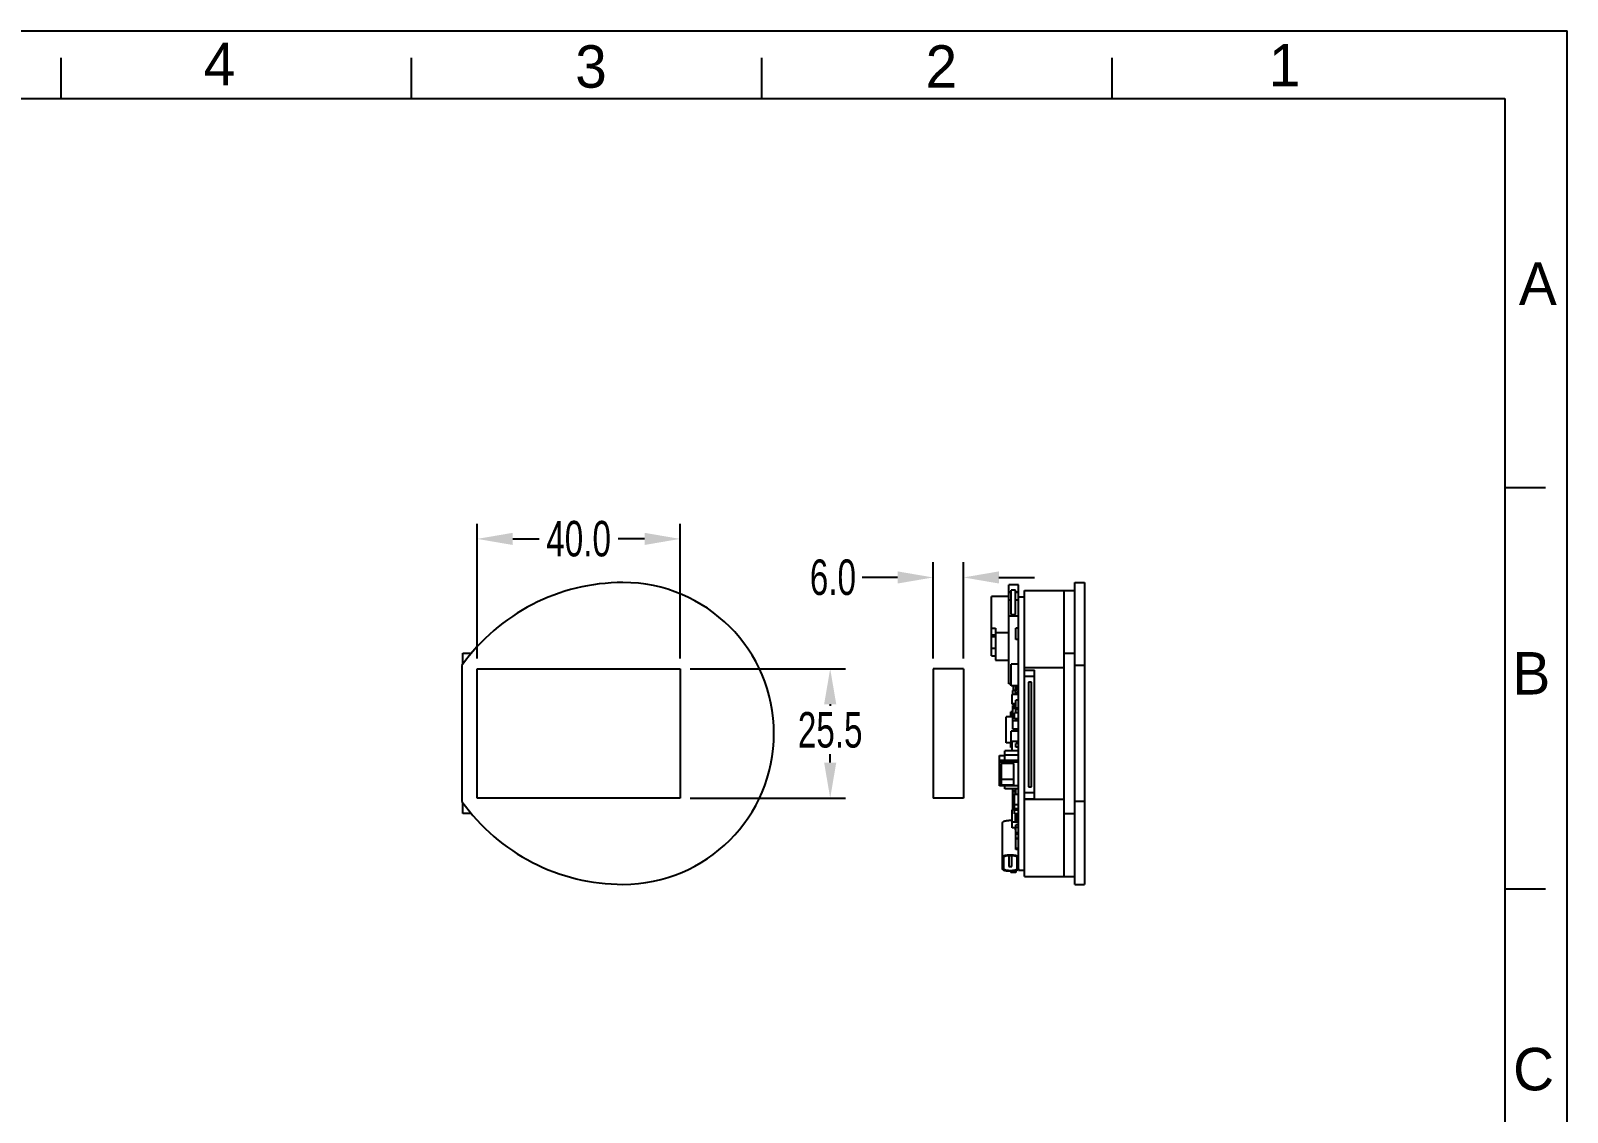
# Model space of a CAD drawing. Header units: millimetres. Extents: x 0 to 297, y 0 to 210.
# Drawn here: x 145.5 to 297, y 103.4 to 210 of the extents above; entities that cross this region are included whole.
import ezdxf

# ---------------------------------------------------------------- set-up
doc = ezdxf.new("R2010")
doc.units = ezdxf.units.MM
doc.header["$LTSCALE"] = 16.335
doc.header["$PDMODE"] = 3
doc.header["$PDSIZE"] = 8
doc.layers.get('0').update_dxf_attribs({"linetype": 'CONTINUOUS'})
doc.layers.get('Defpoints').update_dxf_attribs({"linetype": 'CONTINUOUS'})
doc.layers.add('02___PRT_ALL_AXES', color=7, linetype='CONTINUOUS')
doc.styles.get("Standard").update_dxf_attribs({"font": 'txt', "width": 0.7})
doc.styles.add('TEXTSTYLE_2', font='txt')
doc.dimstyles.get("Standard").update_dxf_attribs({"dimtxt": 3.5, "dimasz": 3.5, "dimexe": 1.5, "dimexo": 1, "dimtad": 1, "dimdec": 3, "dimdsep": 46, "dimtxsty": 'Standard', "dimblk": '_FILLED', "dimblk1": '_FILLED', "dimblk2": '_FILLED', "dimcen": 0.09, "dimadec": 3, "dimazin": 2, "dimtol": 1, "dimtp": 0.001, "dimtm": 0.001, "dimtfac": 1, "dimtdec": 3, "dimtofl": 0, "dimtmove": 0, "dimatfit": 3, "dimldrblk": '_FILLED', "dimfxl": 0, "dimtolj": 1, "dimarcsym": 0})

# ---------------------------------------------------------------- blocks, each defined once
blk = doc.blocks.new('_FILLED')
at = {"color": 0, "linetype": 'ByBlock'}
blk.add_solid([(0, 0), (-1, 0.171), (-1, -0.171)], dxfattribs=at)
blk = doc.blocks.new('*D1')
at = {"color": 3, "lineweight": -2}
for p, q in [((234.48, 148.11), (234.48, 157.61)), ((237.48, 148.11), (237.48, 157.61)), ((230.98, 156.11), (227.48, 156.11)), ((240.98, 156.11), (244.48, 156.11))]:
    blk.add_line(p, q, dxfattribs=at)
at = {"layer": 'Defpoints', "color": 0}
for p in [(237.48, 156.11), (234.48, 147.11), (237.48, 147.11)]:
    blk.add_point(p, dxfattribs=at)
at = {"color": 3, "lineweight": -2, "xscale": 3.5, "yscale": 3.5, "zscale": 3.5}
blk.add_blockref('_FILLED', (234.48, 156.11), dxfattribs=at)
at = {"color": 3, "lineweight": -2, "xscale": 3.5, "yscale": 3.5, "zscale": 3.5, "rotation": 180}
blk.add_blockref('_FILLED', (237.48, 156.11), dxfattribs=at)
at = {"color": 3, "insert": (224.61, 156.11), "char_height": 3.5, "attachment_point": 5}
blk.add_mtext('\\A1;6.0', dxfattribs=at)
blk = doc.blocks.new('*D2')
at = {"color": 3, "lineweight": -2}
for p, q in [((210.54, 147.11), (225.84, 147.11)), ((224.34, 143.61), (224.34, 143.45)), ((224.34, 137.86), (224.34, 138.7)), ((210.54, 134.36), (225.84, 134.36))]:
    blk.add_line(p, q, dxfattribs=at)
at = {"layer": 'Defpoints', "color": 0}
for p in [(209.54, 147.11), (209.54, 134.36), (224.34, 134.36)]:
    blk.add_point(p, dxfattribs=at)
at = {"color": 3, "lineweight": -2, "xscale": 3.5, "yscale": 3.5, "zscale": 3.5}
for p, rotation in [((224.34, 147.11), 90), ((224.34, 134.36), 270)]:
    blk.add_blockref('_FILLED', p, dxfattribs=dict(at, rotation=rotation))
at = {"color": 3, "insert": (224.34, 141.07), "char_height": 3.5, "attachment_point": 5}
blk.add_mtext('\\A1;25.5', dxfattribs=at)
blk = doc.blocks.new('*D3')
at = {"color": 3, "lineweight": -2}
for p, q in [((189.54, 148.11), (189.54, 161.41)), ((209.54, 148.11), (209.54, 161.41)), ((193.04, 159.91), (195.65, 159.91)), ((206.04, 159.91), (203.43, 159.91))]:
    blk.add_line(p, q, dxfattribs=at)
at = {"layer": 'Defpoints', "color": 0}
for p in [(209.54, 159.91), (189.54, 147.11), (209.54, 147.11)]:
    blk.add_point(p, dxfattribs=at)
at = {"color": 3, "lineweight": -2, "xscale": 3.5, "yscale": 3.5, "zscale": 3.5, "rotation": 180}
blk.add_blockref('_FILLED', (189.54, 159.91), dxfattribs=at)
at = {"color": 3, "lineweight": -2, "xscale": 3.5, "yscale": 3.5, "zscale": 3.5}
blk.add_blockref('_FILLED', (209.54, 159.91), dxfattribs=at)
at = {"color": 3, "insert": (199.54, 159.91), "char_height": 3.5, "attachment_point": 5}
blk.add_mtext('\\A1;40.0', dxfattribs=at)

msp = doc.modelspace()

# ---------------------------------------------------------------- linework, layer by layer
at = {"color": 7, "linetype": 'Continuous'}
for p, q in [((0, 210), (297, 210)), ((0, 209.998), (297, 209.998)), ((297, 0), (297, 210)), ((148.5, 207.324), (148.5, 203.314)), ((183.037, 207.324), (183.037, 203.314)), ((217.573, 207.324), (217.573, 203.314)), ((252.11, 207.324), (252.11, 203.314)), ((6.171, 203.314), (290.829, 203.314)), ((290.829, 203.314), (290.829, 6.683)), ((290.829, 164.987), (294.839, 164.987)), ((241.945, 145.64), (241.945, 155.377)), ((242.895, 155.377), (241.945, 155.377)), ((242.17, 154.656), (241.945, 154.656)), ((242.17, 154.614), (241.945, 154.614)), ((242.17, 152.443), (242.17, 154.872)), ((242.62, 154.872), (242.17, 154.872)), ((242.62, 152.443), (242.62, 154.872)), ((242.895, 154.656), (242.62, 154.656)), ((242.895, 154.614), (242.62, 154.614)), ((242.895, 127.395), (242.895, 155.377)), ((243.495, 126.633), (243.495, 154.833)), ((247.395, 126.633), (247.395, 154.833)), ((248.445, 125.858), (248.445, 155.608)), ((248.445, 155.608), (249.395, 155.608)), ((249.395, 155.608), (249.395, 125.858)), ((240.245, 148.39), (240.245, 154.232)), ((241.945, 154.232), (240.245, 154.232)), ((242.17, 153.86), (241.945, 153.86)), ((242.895, 153.86), (242.62, 153.86)), ((242.895, 154.203), (243.495, 154.203)), ((242.895, 152.293), (241.945, 152.293)), ((242.17, 152.443), (242.62, 152.443)), ((240.245, 151.114), (240.645, 151.114)), ((240.645, 150.41), (240.245, 150.41)), ((240.645, 150.246), (240.245, 150.246)), ((240.645, 151.114), (240.645, 147.944)), ((240.645, 150.668), (241.945, 150.668)), ((242.645, 149.978), (242.645, 151.112)), ((242.895, 151.112), (242.645, 151.112)), ((242.895, 149.978), (242.645, 149.978)), ((188.115, 147.538), (188.115, 148.633)), ((188.115, 148.633), (188.969, 148.633)), ((240.645, 149.094), (240.245, 149.094)), ((247.395, 148.633), (248.445, 148.633)), ((188.04, 147.433), (188.04, 134.033)), ((240.245, 148.39), (240.645, 148.39)), ((240.645, 147.944), (241.945, 147.944)), ((242.195, 145.415), (242.195, 147.571)), ((242.895, 147.571), (242.195, 147.571)), ((243.495, 147.233), (247.395, 147.233)), ((243.495, 146.958), (244.47, 146.958)), ((244.47, 134.288), (244.47, 146.958)), ((249.395, 147.433), (248.445, 147.433)), ((242.195, 145.64), (241.945, 145.64)), ((242.145, 145.491), (242.145, 145.64)), ((242.195, 145.491), (242.145, 145.491)), ((242.895, 145.415), (242.195, 145.415)), ((242.395, 144.98), (242.395, 145.415)), ((242.645, 144.981), (242.645, 145.415)), ((243.495, 146.372), (244.47, 146.372)), ((243.895, 145.773), (243.895, 135.473)), ((244.195, 145.773), (243.895, 145.773)), ((244.195, 135.473), (244.195, 145.773)), ((242.295, 143.668), (242.295, 144.568)), ((242.895, 144.568), (242.295, 144.568)), ((242.345, 144.568), (242.345, 144.976)), ((242.595, 144.976), (242.345, 144.976)), ((242.595, 144.568), (242.595, 144.981)), ((242.745, 144.981), (242.595, 144.981)), ((242.895, 145.374), (242.645, 145.374)), ((242.895, 145.233), (242.645, 145.233)), ((242.895, 145.158), (242.645, 145.158)), ((242.745, 145.017), (242.645, 145.017)), ((242.645, 143.198), (242.645, 144.011)), ((242.895, 144.011), (242.645, 144.011)), ((242.745, 144.981), (242.745, 145.144)), ((242.895, 145.144), (242.745, 145.144)), ((242.745, 144.568), (242.745, 144.818)), ((242.895, 144.818), (242.745, 144.818)), ((242.145, 142.365), (242.145, 142.857)), ((242.345, 142.857), (242.145, 142.857)), ((242.645, 143.668), (242.295, 143.668)), ((242.345, 143.516), (242.345, 143.668)), ((242.595, 143.516), (242.345, 143.516)), ((242.345, 141.147), (242.345, 143.468)), ((242.595, 143.468), (242.345, 143.468)), ((242.595, 143.331), (242.345, 143.331)), ((242.745, 143.198), (242.345, 143.198)), ((242.495, 142.184), (242.495, 142.776)), ((242.895, 142.776), (242.495, 142.776)), ((242.595, 143.255), (242.595, 143.668)), ((242.645, 143.255), (242.595, 143.255)), ((242.895, 143.235), (242.645, 143.235)), ((242.645, 142.776), (242.645, 143.171)), ((242.745, 143.171), (242.645, 143.171)), ((242.745, 143.092), (242.745, 143.235)), ((242.895, 143.092), (242.745, 143.092)), ((241.695, 139.825), (241.695, 142.365)), ((242.345, 142.365), (241.695, 142.365)), ((242.195, 139.947), (242.195, 140.948)), ((242.895, 140.948), (242.195, 140.948)), ((242.895, 141.984), (242.345, 141.984)), ((242.895, 141.147), (242.345, 141.147)), ((242.895, 142.184), (242.495, 142.184)), ((242.645, 141.984), (242.645, 142.184)), ((242.645, 140.948), (242.645, 141.147)), ((242.245, 139.825), (241.695, 139.825)), ((242.145, 139.334), (242.145, 139.825)), ((242.895, 139.947), (242.195, 139.947)), ((242.245, 139.299), (242.245, 139.947)), ((242.295, 139.022), (242.295, 139.947)), ((242.895, 139.747), (242.645, 139.747)), ((242.645, 139.371), (242.645, 139.747)), ((242.895, 139.371), (242.645, 139.371)), ((241.045, 138.556), (241.545, 138.556)), ((241.045, 135.559), (241.045, 138.556)), ((241.045, 138.085), (242.895, 138.085)), ((242.895, 137.889), (241.045, 137.889)), ((242.895, 139.022), (241.545, 139.022)), ((241.545, 138.085), (241.545, 139.022)), ((242.895, 138.589), (241.545, 138.589)), ((242.245, 139.334), (242.145, 139.334)), ((242.295, 139.299), (242.245, 139.299)), ((242.445, 137.77), (241.195, 137.77)), ((241.195, 137.77), (241.195, 135.678)), ((242.445, 135.678), (242.445, 137.77)), ((242.895, 135.559), (241.045, 135.559)), ((241.195, 136.211), (242.445, 136.211)), ((241.195, 135.678), (242.445, 135.678)), ((241.545, 135.259), (241.545, 135.559)), ((242.895, 135.259), (241.545, 135.259)), ((242.345, 133.19), (242.345, 135.259)), ((242.495, 135.252), (242.495, 135.259)), ((242.645, 135.252), (242.495, 135.252)), ((242.645, 135.127), (242.495, 135.127)), ((242.495, 134.927), (242.495, 135.127)), ((242.645, 134.927), (242.495, 134.927)), ((242.645, 134.724), (242.645, 135.259)), ((243.495, 134.904), (244.47, 134.904)), ((243.895, 135.473), (244.195, 135.473)), ((188.115, 132.833), (188.115, 133.929)), ((242.495, 133.768), (242.345, 133.768)), ((242.645, 134.802), (242.495, 134.802)), ((242.495, 132.799), (242.495, 134.802)), ((242.895, 134.724), (242.495, 134.724)), ((242.895, 133.7), (242.495, 133.7)), ((242.895, 133.319), (242.495, 133.319)), ((243.495, 134.288), (244.47, 134.288)), ((247.395, 134.233), (243.495, 134.233)), ((249.395, 134.033), (248.445, 134.033)), ((188.969, 132.833), (188.115, 132.833)), ((241.315, 127.395), (241.315, 131.92)), ((242.245, 132.164), (241.965, 132.164)), ((242.495, 133.19), (242.295, 133.19)), ((242.295, 131.424), (242.295, 133.19)), ((242.895, 132.003), (242.295, 132.003)), ((242.895, 133.179), (242.495, 133.179)), ((242.895, 132.799), (242.495, 132.799)), ((242.595, 132.079), (242.595, 132.799)), ((242.745, 132.708), (242.595, 132.708)), ((242.745, 132.652), (242.595, 132.652)), ((242.745, 132.344), (242.595, 132.344)), ((242.745, 132.079), (242.595, 132.079)), ((242.745, 132.344), (242.745, 132.799)), ((242.895, 132.756), (242.745, 132.756)), ((242.895, 132.449), (242.745, 132.449)), ((242.895, 132.239), (242.745, 132.239)), ((242.745, 132.079), (242.745, 132.239)), ((247.395, 132.833), (248.445, 132.833)), ((242.645, 131.424), (242.295, 131.424)), ((242.595, 131.234), (242.595, 131.424)), ((242.645, 131.234), (242.595, 131.234)), ((242.895, 131.735), (242.645, 131.735)), ((242.645, 130.368), (242.645, 131.735)), ((242.895, 131.447), (242.645, 131.447)), ((242.895, 130.949), (242.645, 130.949)), ((242.895, 130.813), (242.645, 130.813)), ((242.895, 130.368), (242.645, 130.368)), ((242.895, 130.33), (242.645, 130.33)), ((242.645, 129.298), (242.645, 130.33)), ((241.965, 128.77), (242.245, 128.77)), ((242.895, 129.401), (242.645, 129.401)), ((242.895, 129.298), (242.645, 129.298)), ((241.465, 127.395), (241.465, 128.527)), ((241.955, 128.714), (241.955, 127.603)), ((241.955, 127.603), (242.255, 127.603)), ((241.965, 128.714), (242.245, 128.714)), ((242.255, 127.603), (242.255, 128.714)), ((242.745, 128.527), (242.745, 127.395)), ((242.895, 127.263), (242.895, 127.319)), ((242.895, 127.263), (243.495, 127.263)), ((242.245, 127.208), (241.965, 127.208)), ((242.245, 127.152), (241.965, 127.152)), ((242.145, 127.152), (242.145, 127.026)), ((242.645, 127.026), (242.145, 127.026)), ((242.645, 127.204), (242.645, 127.026)), ((248.445, 125.858), (249.395, 125.858)), ((290.829, 125.411), (294.839, 125.411))]:
    msp.add_line(p, q, dxfattribs=at)
at = {"color": 6, "linetype": 'Continuous'}
for p, q in [((189.54, 134.358), (189.54, 147.108)), ((189.54, 147.108), (209.54, 147.108)), ((209.54, 147.108), (209.54, 134.358)), ((234.477, 147.108), (234.477, 134.358)), ((237.477, 147.108), (234.477, 147.108)), ((237.477, 147.108), (237.477, 134.358)), ((209.54, 134.358), (189.54, 134.358)), ((237.477, 134.358), (234.477, 134.358))]:
    msp.add_line(p, q, dxfattribs=at)
at = {"color": 7, "linetype": 'Continuous'}
for centre, radius, start, end in [((203.915, 136.107), 19.501, 90, 144.49337), ((203.915, 140.733), 14.875, 270, 90), ((203.915, 145.36), 19.501, 215.50663, 270), ((242.245, 130.436), 1.727, 88.34051, 89.99951), ((241.965, 127.052), 1.718, 90.00009, 90.32637), ((242.245, 127.052), 1.718, 89.67363, 89.99991)]:
    msp.add_arc(centre, radius, start, end, dxfattribs=at)
for points, knots in [([(241.315, 131.92), (241.315, 131.937), (241.325, 131.973), (241.366, 132.019), (241.428, 132.06), (241.509, 132.096), (241.607, 132.125), (241.76, 132.155), (241.882, 132.164), (241.965, 132.164)], [0, 0, 0, 0, 0.0666104, 0.1463667, 0.2458526, 0.3663892, 0.5061859, 0.6616168, 1, 1, 1, 1]), ([(241.315, 128.527), (241.315, 128.543), (241.325, 128.579), (241.365, 128.624), (241.426, 128.665), (241.505, 128.701), (241.602, 128.73), (241.753, 128.761), (241.873, 128.77), (241.955, 128.77)], [0, 0, 0, 0, 0.066821, 0.1466201, 0.2459665, 0.3662563, 0.505801, 0.661086, 1, 1, 1, 1]), ([(242.255, 128.77), (242.337, 128.77), (242.457, 128.761), (242.608, 128.73), (242.704, 128.701), (242.784, 128.665), (242.844, 128.624), (242.884, 128.579), (242.895, 128.543), (242.895, 128.527)], [0, 0, 0, 0, 0.338914, 0.494199, 0.6337437, 0.7540335, 0.8533799, 0.933179, 1, 1, 1, 1]), ([(241.965, 127.152), (241.882, 127.152), (241.76, 127.16), (241.607, 127.19), (241.509, 127.22), (241.428, 127.255), (241.366, 127.297), (241.325, 127.343), (241.315, 127.379), (241.315, 127.395)], [0, 0, 0, 0, 0.3383832, 0.4938141, 0.6336108, 0.7541474, 0.8536333, 0.9333896, 1, 1, 1, 1]), ([(241.465, 128.527), (241.465, 128.539), (241.473, 128.567), (241.504, 128.603), (241.552, 128.634), (241.614, 128.662), (241.69, 128.684), (241.807, 128.708), (241.901, 128.714), (241.965, 128.714)], [0, 0, 0, 0, 0.0666284, 0.1463582, 0.2458566, 0.3663938, 0.5061789, 0.6616432, 1, 1, 1, 1]), ([(241.965, 127.208), (241.901, 127.208), (241.807, 127.215), (241.69, 127.238), (241.614, 127.26), (241.552, 127.288), (241.504, 127.319), (241.473, 127.355), (241.465, 127.383), (241.465, 127.395)], [0, 0, 0, 0, 0.3383568, 0.4938211, 0.6336062, 0.7541434, 0.8536418, 0.9333716, 1, 1, 1, 1]), ([(242.245, 128.714), (242.309, 128.714), (242.402, 128.708), (242.52, 128.684), (242.595, 128.662), (242.658, 128.634), (242.705, 128.603), (242.737, 128.567), (242.745, 128.539), (242.745, 128.527)], [0, 0, 0, 0, 0.3383568, 0.4938211, 0.6336062, 0.7541434, 0.8536418, 0.9333716, 1, 1, 1, 1]), ([(242.745, 127.395), (242.745, 127.383), (242.737, 127.355), (242.705, 127.319), (242.658, 127.288), (242.595, 127.26), (242.52, 127.238), (242.402, 127.215), (242.309, 127.208), (242.245, 127.208)], [0, 0, 0, 0, 0.0666284, 0.1463582, 0.2458566, 0.3663938, 0.5061789, 0.6616432, 1, 1, 1, 1]), ([(242.885, 127.353), (242.869, 127.319), (242.819, 127.277), (242.74, 127.236), (242.627, 127.194), (242.46, 127.161), (242.319, 127.152), (242.245, 127.152)], [0, 0, 0, 0, 0.1600243, 0.2664317, 0.3899231, 0.6785184, 1, 1, 1, 1]), ([(242.895, 127.395), (242.895, 127.392), (242.894, 127.377), (242.89, 127.363), (242.885, 127.353)], [0, 0, 0, 0, 0.2434102, 1, 1, 1, 1])]:
    msp.add_open_spline(points, degree=3, knots=knots, dxfattribs=at)
at = {"layer": '02___PRT_ALL_AXES', "color": 7, "linetype": 'Continuous'}
for p, q in [((243.495, 154.833), (248.445, 154.833)), ((243.495, 126.633), (248.445, 126.633))]:
    msp.add_line(p, q, dxfattribs=at)

# ---------------------------------------------------------------- texts
at = {"color": 7, "linetype": 'Continuous', "char_height": 4.183, "width": 4.18311, "attachment_point": 1, "line_spacing_factor": 0.9, "style": 'TEXTSTYLE_2'}
for s, insert in [('4', (162.577, 208.81)), ('3', (199.207, 208.566)), ('2', (233.744, 208.566)), ('1', (267.578, 208.698)), ('A', (292.232, 187.165)), ('B', (291.598, 148.755)), ('C', (291.66, 109.736))]:
    msp.add_mtext(s, dxfattribs=dict(at, insert=insert))

# ---------------------------------------------------------------- dimensions: what is measured, and where the dimension line sits
dim = msp.add_linear_dim(base=(209.54, 159.908), p1=(189.54, 147.108), p2=(209.54, 147.108), dimstyle='Standard', override={"dimtad": 0, "dimtih": 1, "dimtoh": 1, "dimdec": 1, "dimlfac": 2, "dimzin": 0, "dimcen": 2.673, "dimclrd": 3, "dimclre": 3, "dimclrt": 3, "dimadec": 0, "dimazin": 0, "dimtol": 0, "dimtdec": 1, "dimtzin": 0})
dim.commit()
dim.dimension.update_dxf_attribs({"geometry": '*D3', "text_midpoint": (199.54, 159.908)})
dim = msp.add_linear_dim(base=(237.477, 156.112), p1=(234.477, 147.108), p2=(237.477, 147.108), dimstyle='Standard', override={"dimtad": 0, "dimtih": 1, "dimtoh": 1, "dimdec": 1, "dimlfac": 2, "dimzin": 0, "dimcen": 2.673, "dimclrd": 3, "dimclre": 3, "dimclrt": 3, "dimadec": 0, "dimazin": 0, "dimtol": 0, "dimtdec": 1, "dimtzin": 0})
dim.commit()
dim.dimension.update_dxf_attribs({"geometry": '*D1', "text_midpoint": (224.606, 156.112), "dimtype": 160})
dim = msp.add_linear_dim(base=(224.339, 134.358), p1=(209.54, 147.108), p2=(209.54, 134.358), angle=90, dimstyle='Standard', override={"dimtad": 0, "dimtih": 1, "dimtoh": 1, "dimdec": 1, "dimlfac": 2, "dimzin": 0, "dimcen": 2.673, "dimclrd": 3, "dimclre": 3, "dimclrt": 3, "dimadec": 0, "dimazin": 0, "dimtol": 0, "dimtdec": 1, "dimtzin": 0})
dim.commit()
dim.dimension.update_dxf_attribs({"geometry": '*D2', "text_midpoint": (224.339, 141.074), "dimtype": 160})

doc.saveas('drawing.dxf')
